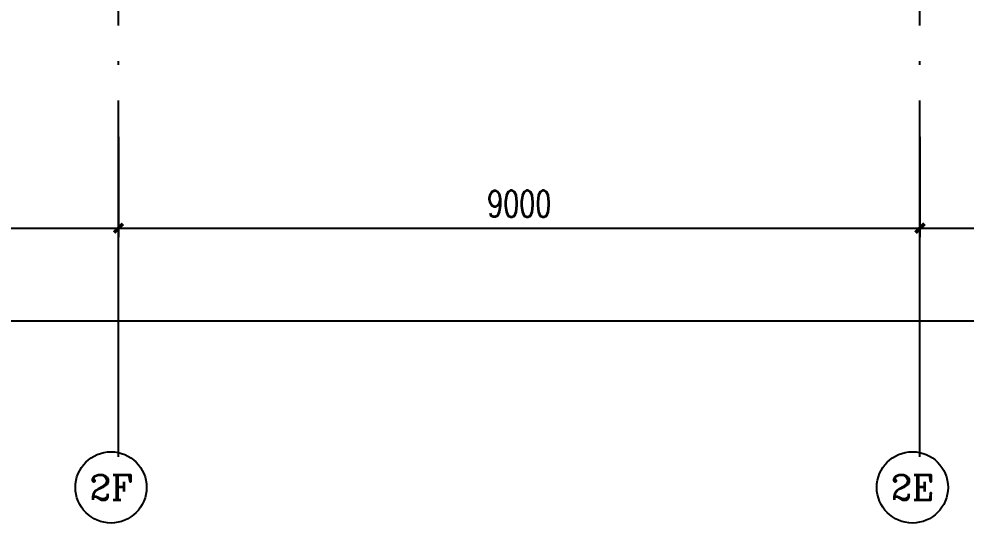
# Model space of a CAD drawing. Extents: x -4210259 to 293730, y -7499 to 868879.
# Drawn here: x -993139 to -982503, y 511145 to 516801 of the extents above; entities that cross this region are included whole.
import ezdxf
from ezdxf.enums import TextEntityAlignment as Align

# ---------------------------------------------------------------- set-up
doc = ezdxf.new("R2010")
doc.units = 0
doc.header["$LTSCALE"] = 1000
doc.header["$MEASUREMENT"] = 0
doc.linetypes.add('DOTE', pattern=[2.42, 2, -0.2, 0.02, -0.2])
doc.layers.get('Defpoints').update_dxf_attribs({"color": 210})
for name, color, linetype in [('A-AXIS-D', 1, 'Continuous'), ('A-AXIS-DOTE', 14, 'DOTE'), ('PUB_TEXT', 7, 'Continuous')]:
    doc.layers.add(name, color=color, linetype=linetype)
doc.styles.add('_TCH_AXIS', font='COMPLEX', dxfattribs={"bigfont": 'GBCBIG'})
doc.styles.add('_TCH_DIM_T3', font='SIMPLEX', dxfattribs={"width": 0.705882, "bigfont": 'GBCBIG'})
doc.dimstyles.new('_TCH_ARCH&&100', dxfattribs={"dimtxt": 297.5, "dimasz": 100, "dimexe": 100, "dimexo": 100, "dimgap": 126.25, "dimtad": 1, "dimdec": 0, "dimzin": 0, "dimdsep": 46, "dimtxsty": '_TCH_DIM_T3', "dimblk": 'ARCHTICK', "dimcen": 0.09, "dimclrt": 7, "dimazin": 2, "dimtfac": 1, "dimtdec": 0, "dimtix": 1, "dimtmove": 2, "dimatfit": 3, "dimfxl": 0, "dimtolj": 1, "dimtzin": 0, "dimarcsym": 0})

# ---------------------------------------------------------------- blocks, each defined once
blk = doc.blocks.new('_ArchTick')
at = {"color": 0, "linetype": 'ByBlock', "const_width": 0.4}
blk.add_lwpolyline([(-0.5, -0.5), (0.5, 0.5)], dxfattribs=at)
blk = doc.blocks.new('*D766')
at = {"layer": 'A-AXIS-D', "color": 0, "lineweight": -2}
for p, q in [((-1104221, 515480), (-1104221, 513313)), ((-946221, 515480), (-946221, 513313)), ((-1104221, 513413), (-946221, 513413))]:
    blk.add_line(p, q, dxfattribs=at)
at = {"layer": 'Defpoints', "color": 0}
for p in [(-1104221, 515580), (-946221, 515580), (-946221, 513413)]:
    blk.add_point(p, dxfattribs=at)
at = {"layer": 'A-AXIS-D', "color": 0, "lineweight": -2, "xscale": 100, "yscale": 100, "zscale": 100, "rotation": 180}
blk.add_blockref('_ArchTick', (-1104221, 513413), dxfattribs=at)
at = {"layer": 'A-AXIS-D', "color": 0, "lineweight": -2, "xscale": 100, "yscale": 100, "zscale": 100}
blk.add_blockref('_ArchTick', (-946221, 513413), dxfattribs=at)
at = {"layer": 'A-AXIS-D', "color": 7, "insert": (-1025221, 513688), "char_height": 297.5, "attachment_point": 5, "style": '_TCH_DIM_T3'}
blk.add_mtext('\\A1;158000', dxfattribs=at)
blk = doc.blocks.new('*D1181')
at = {"layer": 'A-AXIS-D', "color": 0, "lineweight": -2}
for p, q in [((-1001021, 515480), (-1001021, 514353)), ((-992021, 515480), (-992021, 514353)), ((-1001021, 514453), (-992021, 514453))]:
    blk.add_line(p, q, dxfattribs=at)
at = {"layer": 'Defpoints', "color": 0}
for p in [(-1001021, 515580), (-992021, 515580), (-992021, 514453)]:
    blk.add_point(p, dxfattribs=at)
at = {"layer": 'A-AXIS-D', "color": 0, "lineweight": -2, "xscale": 100, "yscale": 100, "zscale": 100, "rotation": 180}
blk.add_blockref('_ArchTick', (-1001021, 514453), dxfattribs=at)
at = {"layer": 'A-AXIS-D', "color": 0, "lineweight": -2, "xscale": 100, "yscale": 100, "zscale": 100}
blk.add_blockref('_ArchTick', (-992021, 514453), dxfattribs=at)
at = {"layer": 'A-AXIS-D', "color": 7, "insert": (-996521, 514728), "char_height": 297.5, "attachment_point": 5, "style": '_TCH_DIM_T3'}
blk.add_mtext('\\A1;9000', dxfattribs=at)
blk = doc.blocks.new('*D1182')
at = {"layer": 'A-AXIS-D', "color": 0, "lineweight": -2}
for p, q in [((-992021, 515480), (-992021, 514353)), ((-983021, 515480), (-983021, 514353)), ((-992021, 514453), (-983021, 514453))]:
    blk.add_line(p, q, dxfattribs=at)
at = {"layer": 'Defpoints', "color": 0}
for p in [(-992021, 515580), (-983021, 515580), (-983021, 514453)]:
    blk.add_point(p, dxfattribs=at)
at = {"layer": 'A-AXIS-D', "color": 0, "lineweight": -2, "xscale": 100, "yscale": 100, "zscale": 100, "rotation": 180}
blk.add_blockref('_ArchTick', (-992021, 514453), dxfattribs=at)
at = {"layer": 'A-AXIS-D', "color": 0, "lineweight": -2, "xscale": 100, "yscale": 100, "zscale": 100}
blk.add_blockref('_ArchTick', (-983021, 514453), dxfattribs=at)
at = {"layer": 'A-AXIS-D', "color": 7, "insert": (-987521, 514728), "char_height": 297.5, "attachment_point": 5, "style": '_TCH_DIM_T3'}
blk.add_mtext('\\A1;9000', dxfattribs=at)
blk = doc.blocks.new('*D1183')
at = {"layer": 'A-AXIS-D', "color": 0, "lineweight": -2}
for p, q in [((-983021, 515480), (-983021, 514353)), ((-974021, 515480), (-974021, 514353)), ((-983021, 514453), (-974021, 514453))]:
    blk.add_line(p, q, dxfattribs=at)
at = {"layer": 'Defpoints', "color": 0}
for p in [(-983021, 515580), (-974021, 515580), (-974021, 514453)]:
    blk.add_point(p, dxfattribs=at)
at = {"layer": 'A-AXIS-D', "color": 0, "lineweight": -2, "xscale": 100, "yscale": 100, "zscale": 100, "rotation": 180}
blk.add_blockref('_ArchTick', (-983021, 514453), dxfattribs=at)
at = {"layer": 'A-AXIS-D', "color": 0, "lineweight": -2, "xscale": 100, "yscale": 100, "zscale": 100}
blk.add_blockref('_ArchTick', (-974021, 514453), dxfattribs=at)
at = {"layer": 'A-AXIS-D', "color": 7, "insert": (-978521, 514728), "char_height": 297.5, "attachment_point": 5, "style": '_TCH_DIM_T3'}
blk.add_mtext('\\A1;9000', dxfattribs=at)

msp = doc.modelspace()

# ---------------------------------------------------------------- linework, layer by layer
at = {"layer": 'A-AXIS-D'}
for centre in [(-992105.6, 511544.7), (-983105.6, 511544.7)]:
    msp.add_circle(centre, 400, dxfattribs=at)
at = {"layer": 'A-AXIS-DOTE', "ltscale": 2}
for p, q in [((-992020.7, 511887.5), (-992020.7, 538485.1)), ((-983020.7, 511887.5), (-983020.7, 538485.1))]:
    msp.add_line(p, q, dxfattribs=at)

# ---------------------------------------------------------------- texts
at = {"layer": 'PUB_TEXT', "style": '_TCH_AXIS'}
for s, p, p2 in [('2F', (-992347.4, 511403.7), (-991863.7, 511403.7)), ('2E', (-983347.4, 511403.7), (-982863.7, 511403.7))]:
    msp.add_text(s, height=282.17, dxfattribs=at).set_placement(p, p2, align=Align.FIT)

# ---------------------------------------------------------------- dimensions: what is measured, and where the dimension line sits
at = {"layer": 'A-AXIS-D'}
for base, p1, p2, picture, middle in [((-946220.7, 513413.4), (-1104220.7, 515580), (-946220.7, 515580), '*D766', (-1025220.7, 513688.4)), ((-992020.7, 514453.4), (-1001020.7, 515580), (-992020.7, 515580), '*D1181', (-996520.7, 514728.4)), ((-983020.7, 514453.4), (-992020.7, 515580), (-983020.7, 515580), '*D1182', (-987520.7, 514728.4)), ((-974020.7, 514453.4), (-983020.7, 515580), (-974020.7, 515580), '*D1183', (-978520.7, 514728.4))]:
    dim = msp.add_linear_dim(base=base, p1=p1, p2=p2, angle=0, dimstyle='_TCH_ARCH&&100', override={"dimgap": 0}, dxfattribs=at)
    dim.commit()
    dim.dimension.update_dxf_attribs({"geometry": picture, "text_midpoint": middle, "dimtype": 129})

doc.saveas('drawing.dxf')
